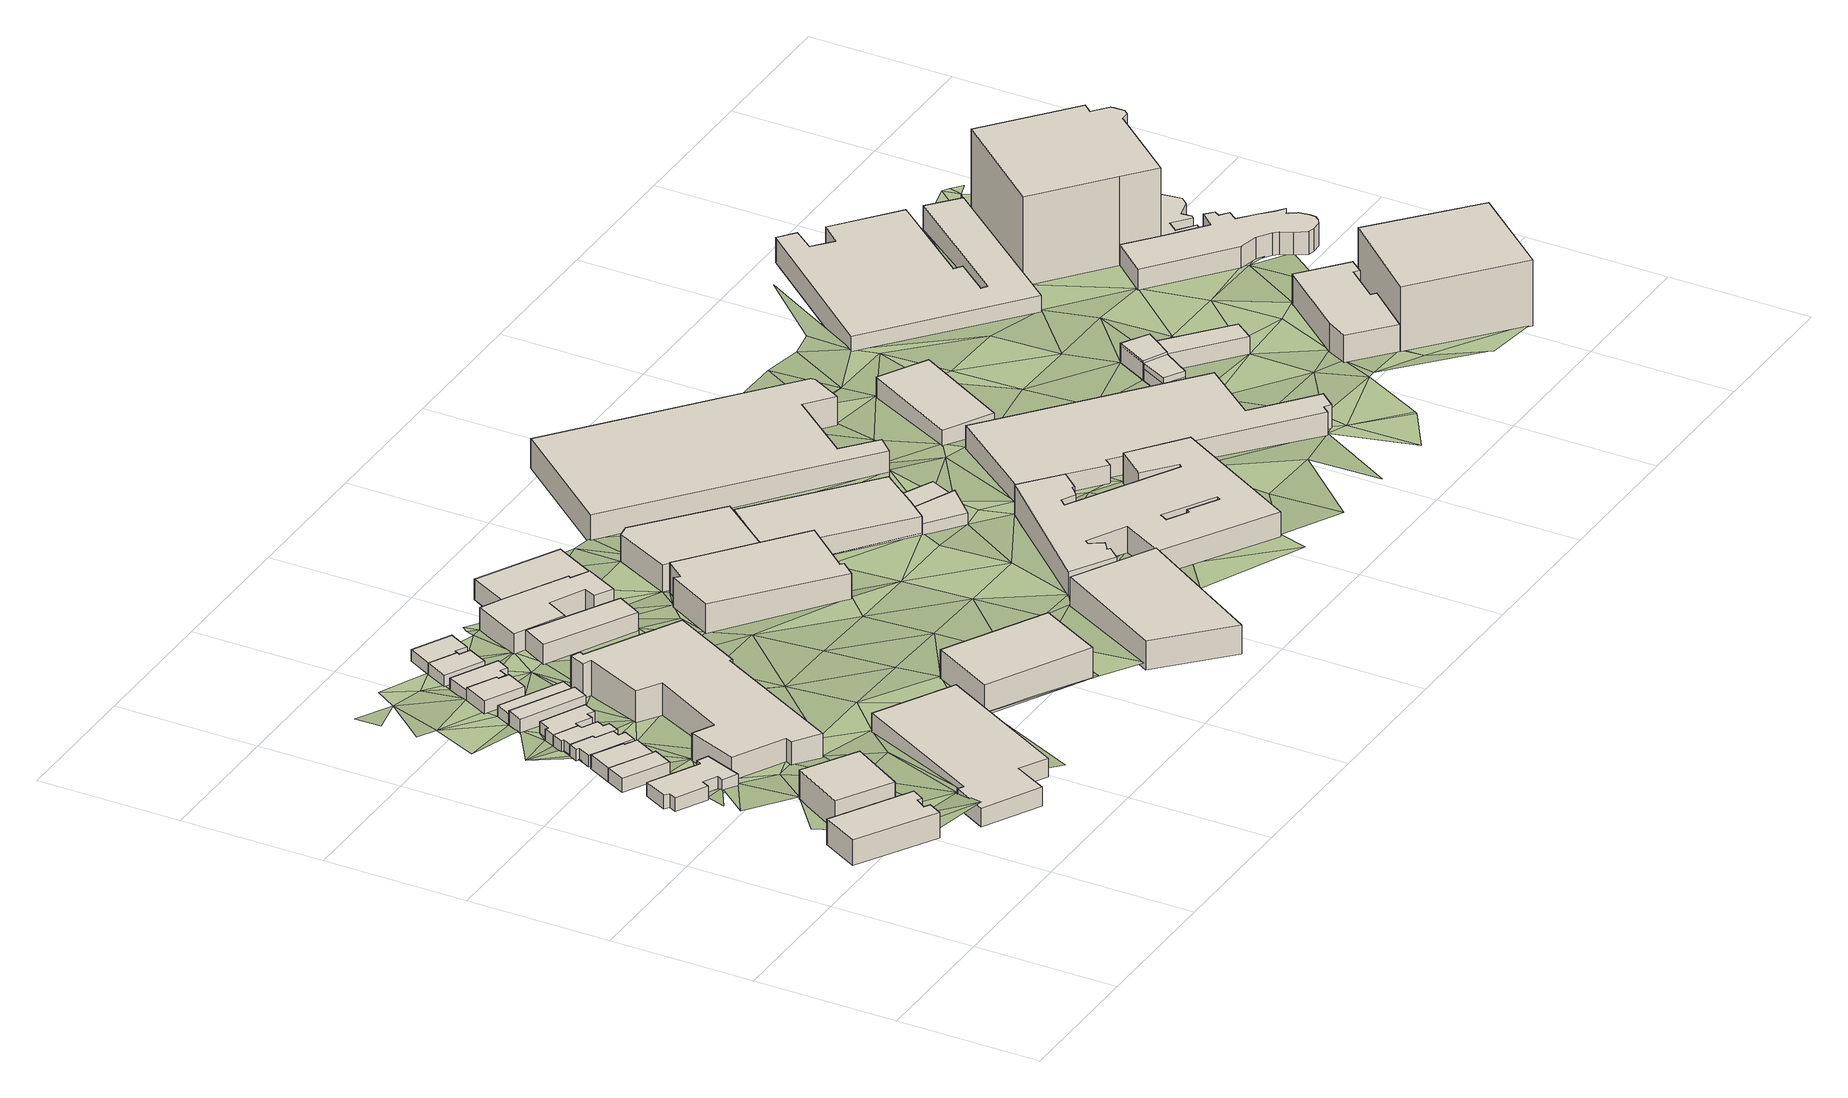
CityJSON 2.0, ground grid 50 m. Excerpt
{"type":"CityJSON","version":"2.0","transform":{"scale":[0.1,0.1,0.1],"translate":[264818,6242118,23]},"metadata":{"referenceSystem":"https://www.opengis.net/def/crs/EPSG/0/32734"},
"CityObjects":{
"building1":{"type":"Building","attributes":{"address":"Imagemakers 37 Hares Avenue Woodstock Cape Town","building":"office","building:levels":2,"building_height":6.9,"roof_height":49.51,"ground_height":42.61,"plus_code":"4FRW3F84+38J"},"geometry":[{"type":"Solid","lod":"1","boundaries":[[[[0,1,2,3]],[[1,4,5,2]],[[4,6,7,5]],[[6,8,9,7]],[[8,10,11,9]],[[10,12,13,11]],[[12,14,15,13]],[[14,0,3,15]],[[3,2,5,7,9,11,13,15]],[[14,12,10,8,6,4,1,0]]]]}]},
"building2":{"type":"Building","attributes":{"address":"28 Queens Park Road Salt River Cape Town","building":"manufacture","building:levels":3,"building_height":9.7,"roof_height":50.85,"ground_height":41.15,"plus_code":"4FRW3F84+593"},"geometry":[{"type":"Solid","lod":"1","boundaries":[[[[16,17,18,19]],[[17,20,21,18]],[[20,22,23,21]],[[22,16,19,23]],[[19,18,21,23]],[[22,20,17,16]]]]}]},
"building3":{"type":"Building","attributes":{"address":"27B Hares Avenue Salt River Cape Town","building":"commercial","building:levels":1,"building_height":4.1,"roof_height":42.78,"ground_height":38.68,"plus_code":"4FRW3F84+88M"},"geometry":[{"type":"Solid","lod":"1","boundaries":[[[[24,25,26,27]],[[25,28,29,26]],[[28,30,31,29]],[[30,32,33,31]],[[32,34,35,33]],[[34,36,37,35]],[[36,38,39,37]],[[38,40,41,39]],[[40,42,43,41]],[[42,44,45,43]],[[44,46,47,45]],[[46,24,27,47]],[[27,26,29,31,33,35,37,39,41,43,45,47]],[[46,44,42,40,38,36,34,32,30,28,25,24]]]]}]},
"building4":{"type":"Building","attributes":{"address":"27A Hares Avenue Salt River Cape Town","building":"house","building:levels":1,"building_height":4.1,"roof_height":41.53,"ground_height":37.43,"plus_code":"4FRW3F84+98V"},"geometry":[{"type":"Solid","lod":"1","boundaries":[[[[48,49,50,51]],[[49,52,53,50]],[[52,54,55,53]],[[54,56,57,55]],[[56,48,51,57]],[[51,50,53,55,57]],[[56,54,52,49,48]]]]}]},
"building5":{"type":"Building","attributes":{"address":"27 Hares Avenue Salt River Cape Town","building":"house","building:levels":1,"building_height":4.1,"roof_height":41.53,"ground_height":37.43,"plus_code":"4FRW3F84+C8G"},"geometry":[{"type":"Solid","lod":"1","boundaries":[[[[48,56,57,51]],[[56,58,59,57]],[[58,60,61,59]],[[60,62,63,61]],[[62,64,65,63]],[[64,48,51,65]],[[51,57,59,61,63,65]],[[64,62,60,58,56,48]]]]}]},
"building6":{"type":"Building","attributes":{"address":"25 Hares Avenue Salt River Cape Town","building":"house","building:levels":1,"building_height":4.1,"roof_height":40.55,"ground_height":36.45,"plus_code":"4FRW3F84+F92"},"geometry":[{"type":"Solid","lod":"1","boundaries":[[[[66,67,68,69]],[[67,70,71,68]],[[70,72,73,71]],[[72,74,75,73]],[[74,76,77,75]],[[76,78,79,77]],[[78,80,81,79]],[[80,82,83,81]],[[82,84,85,83]],[[84,86,87,85]],[[86,66,69,87]],[[69,68,71,73,75,77,79,81,83,85,87]],[[86,84,82,80,78,76,74,72,70,67,66]]]]}]},
"building7":{"type":"Building","attributes":{"address":"23 Hares Avenue Salt River Cape Town","building":"house","building:levels":1,"building_height":4.1,"roof_height":39.56,"ground_height":35.46,"plus_code":"4FRW3F84+F9V"},"geometry":[{"type":"Solid","lod":"1","boundaries":[[[[88,89,90,91]],[[89,92,93,90]],[[92,94,95,93]],[[94,96,97,95]],[[96,98,99,97]],[[98,100,101,99]],[[100,102,103,101]],[[102,104,105,103]],[[104,106,107,105]],[[106,108,109,107]],[[108,88,91,109]],[[91,90,93,95,97,99,101,103,105,107,109]],[[108,106,104,102,100,98,96,94,92,89,88]]]]}]},
"building8":{"type":"Building","attributes":{"address":"21 Hares Avenue Salt River Cape Town","building":"house","building:levels":1,"building_height":4.1,"roof_height":39.56,"ground_height":35.46,"plus_code":"4FRW3F84+G9H"},"geometry":[{"type":"Solid","lod":"1","boundaries":[[[[104,102,103,105]],[[102,110,111,103]],[[110,112,113,111]],[[112,114,115,113]],[[114,116,117,115]],[[116,118,119,117]],[[118,120,121,119]],[[120,122,123,121]],[[122,124,125,123]],[[124,104,105,125]],[[105,103,111,113,115,117,119,121,123,125]],[[124,122,120,118,116,114,112,110,102,104]]]]}]},
"building9":{"type":"Building","attributes":{"address":"21 Queens Park Road Salt River Cape Town","building":"manufacture","building:levels":1,"building_height":4.1,"roof_height":45.22,"ground_height":41.12,"plus_code":"4FRW3F84+4H2"},"geometry":[{"type":"Solid","lod":"1","boundaries":[[[[126,127,128,129]],[[127,130,131,128]],[[130,132,133,131]],[[132,134,135,133]],[[134,136,137,135]],[[136,138,139,137]],[[138,140,141,139]],[[140,126,129,141]],[[129,128,131,133,135,137,139,141]],[[140,138,136,134,132,130,127,126]]]]}]},
"building10":{"type":"Building","attributes":{"address":"19B Hares Avenue Salt River Cape Town","building":"house","building:levels":1,"building_height":4.1,"roof_height":39.56,"ground_height":35.46,"plus_code":"4FRW3F84+HC3"},"geometry":[{"type":"Solid","lod":"1","boundaries":[[[[142,143,144,145]],[[143,146,147,144]],[[146,148,149,147]],[[148,142,145,149]],[[145,144,147,149]],[[148,146,143,142]]]]}]},
"building11":{"type":"Building","attributes":{"address":"19A Hares Avenue Salt River Cape Town","building":"house","building:levels":1,"building_height":4.1,"roof_height":38.55,"ground_height":34.45,"plus_code":"4FRW3F84+HCG"},"geometry":[{"type":"Solid","lod":"1","boundaries":[[[[142,150,151,152]],[[150,153,154,151]],[[153,143,155,154]],[[143,142,152,155]],[[152,151,154,155]],[[143,153,150,142]]]]}]},
"building12":{"type":"Building","attributes":{"address":"Queens Park Studios 24 Queens Park Road Salt River Cape Town","building":"industrial","building:levels":3,"building_height":9.7,"roof_height":47.09,"ground_height":37.39,"plus_code":"4FRW3F84+9GC"},"geometry":[{"type":"Solid","lod":"1","boundaries":[[[[156,157,158,159]],[[157,160,161,158]],[[160,162,163,161]],[[162,164,165,163]],[[164,166,167,165]],[[166,168,169,167]],[[168,170,171,169]],[[170,172,173,171]],[[172,174,175,173]],[[174,176,177,175]],[[176,178,179,177]],[[178,180,181,179]],[[180,182,183,181]],[[182,184,185,183]],[[184,186,187,185]],[[186,156,159,187]],[[159,158,161,163,165,167,169,171,173,175,177,179,181,183,185,187]],[[186,184,182,180,178,176,174,172,170,168,166,164,162,160,157,156]]]]}]},
"building13":{"type":"Building","attributes":{"address":"19 Hares Avenue Salt River Cape Town","building":"house","building:levels":1,"building_height":4.1,"roof_height":38.55,"ground_height":34.45,"plus_code":"4FRW3F84+JCG"},"geometry":[{"type":"Solid","lod":"1","boundaries":[[[[188,189,190,191]],[[189,192,193,190]],[[192,194,195,193]],[[194,196,197,195]],[[196,198,199,197]],[[198,188,191,199]],[[191,190,193,195,197,199]],[[198,196,194,192,189,188]]]]}]},
"building14":{"type":"Building","attributes":{"address":"17 Hares Avenue Salt River Cape Town","building":"house","building:levels":1,"building_height":4.1,"roof_height":37.52,"ground_height":33.42,"plus_code":"4FRW3F84+MC9"},"geometry":[{"type":"Solid","lod":"1","boundaries":[[[[200,201,202,203]],[[201,204,205,202]],[[204,206,207,205]],[[206,208,209,207]],[[208,210,211,209]],[[210,212,213,211]],[[212,214,215,213]],[[214,200,203,215]],[[203,202,205,207,209,211,213,215]],[[214,212,210,208,206,204,201,200]]]]}]},
"building15":{"type":"Building","attributes":{"address":"15 Hares Avenue Salt River Cape Town","building":"house","building:levels":1,"building_height":4.1,"roof_height":37.04,"ground_height":32.94,"plus_code":"4FRW3F84+MFV"},"geometry":[{"type":"Solid","lod":"1","boundaries":[[[[216,217,218,219]],[[217,220,221,218]],[[220,222,223,221]],[[222,224,225,223]],[[224,226,227,225]],[[226,216,219,227]],[[219,218,221,223,225,227]],[[226,224,222,220,217,216]]]]}]},
"building16":{"type":"Building","attributes":{"address":"13 Hares Avenue Salt River Cape Town","building":"house","building:levels":1,"building_height":4.1,"roof_height":37.04,"ground_height":32.94,"plus_code":"4FRW3F84+PF9"},"geometry":[{"type":"Solid","lod":"1","boundaries":[[[[216,226,227,219]],[[226,228,229,227]],[[228,230,231,229]],[[230,232,233,231]],[[232,234,235,233]],[[234,216,219,235]],[[219,227,229,231,233,235]],[[234,232,230,228,226,216]]]]}]},
"building17":{"type":"Building","attributes":{"address":"Brickfield Park 16 Brickfield Road Salt River Cape Town","building":"industrial","building:levels":3,"building_height":9.7,"roof_height":48.16,"ground_height":38.46,"plus_code":"4FRW3F84+4Q7"},"geometry":[{"type":"Solid","lod":"1","boundaries":[[[[236,237,238,239]],[[237,240,241,238]],[[240,242,243,241]],[[242,236,239,243]],[[239,238,241,243]],[[242,240,237,236]]]]}]},
"building18":{"type":"Building","attributes":{"address":"Salt River","building":"industrial","building:levels":2,"building_height":6.9,"roof_height":40.35,"ground_height":33.45,"plus_code":"4FRW3F84+HJV"},"geometry":[{"type":"Solid","lod":"1","boundaries":[[[[244,245,246,247]],[[245,248,249,246]],[[248,250,251,249]],[[250,244,247,251]],[[247,246,249,251]],[[250,248,245,244]]]]}]},
"building19":{"type":"Building","attributes":{"address":"Salt River Cape Town","building":"industrial","building:levels":2,"building_height":6.9,"roof_height":40.35,"ground_height":33.45,"plus_code":"4FRW3F84+MJ4"},"geometry":[{"type":"Solid","lod":"1","boundaries":[[[[252,253,254,255]],[[253,256,257,254]],[[256,258,259,257]],[[258,260,261,259]],[[260,262,263,261]],[[262,264,265,263]],[[264,266,267,265]],[[266,268,269,267]],[[268,270,271,269]],[[270,272,273,271]],[[272,252,255,273]],[[255,254,257,259,261,263,265,267,269,271,273]],[[272,270,268,266,264,262,260,258,256,253,252]]]]}]},
"building20":{"type":"Building","attributes":{"address":"The Royal Queens Park Road Salt River Cape Town","building":"office","building:levels":2,"building_height":6.9,"roof_height":38.54,"ground_height":31.64,"plus_code":"4FRW3F84+MPF"},"geometry":[{"type":"Solid","lod":"1","boundaries":[[[[274,275,276,277]],[[275,278,279,276]],[[278,280,281,279]],[[280,282,283,281]],[[282,274,277,283]],[[277,276,279,281,283]],[[282,280,278,275,274]]]]}]},
"building21":{"type":"Building","attributes":{"address":"Kings Cross Corner 9 Queens Park Road Salt River Cape Town","building":"commercial","building:levels":3,"building_height":9.7,"roof_height":43.83,"ground_height":34.13,"plus_code":"4FRW3F84+FR8"},"geometry":[{"type":"Solid","lod":"1","boundaries":[[[[284,285,286,287]],[[285,288,289,286]],[[288,290,291,289]],[[290,292,293,291]],[[292,294,295,293]],[[294,296,297,295]],[[296,298,299,297]],[[298,284,287,299]],[[287,286,289,291,293,295,297,299]],[[298,296,294,292,290,288,285,284]]]]}]},
"building22":{"type":"Building","attributes":{"building":"parking","building:levels":3,"amenity":"parking","building_height":9.7,"roof_height":46.28,"ground_height":36.58,"plus_code":"4FRW3F84+2XW"},"geometry":[{"type":"Solid","lod":"1","boundaries":[[[[300,301,302,303]],[[301,304,305,302]],[[304,306,307,305]],[[306,300,303,307]],[[303,302,305,307]],[[306,304,301,300]]]]}]},
"building23":{"type":"Building","attributes":{"address":"7 Queens Park Road Salt River Cape Town","building":"commercial","building:levels":3,"building_height":9.7,"roof_height":41.77,"ground_height":32.07,"plus_code":"4FRW3F84+HV8"},"geometry":[{"type":"Solid","lod":"1","boundaries":[[[[308,309,310,311]],[[309,312,313,310]],[[312,314,315,313]],[[314,316,317,315]],[[316,308,311,317]],[[311,310,313,315,317]],[[316,314,312,309,308]]]]}]},
"building24":{"type":"Building","attributes":{"address":"Factory Road Salt River Cape Town","building":"industrial","building:levels":2,"building_height":6.9,"roof_height":40.21,"ground_height":33.31,"plus_code":"4FRW3F85+F23"},"geometry":[{"type":"Solid","lod":"1","boundaries":[[[[318,319,320,321]],[[319,322,323,320]],[[322,324,325,323]],[[324,326,327,325]],[[326,328,329,327]],[[328,318,321,329]],[[321,320,323,325,327,329]],[[328,326,324,322,319,318]]]]}]},
"building25":{"type":"Building","attributes":{"address":"Retza Brickfield Road Salt River Cape Town","building":"retail","building:levels":1,"amenity":"motorcycle_rental","building_height":4.1,"roof_height":37.48,"ground_height":33.38,"plus_code":"4FRW3F85+84V"},"geometry":[{"type":"Solid","lod":"1","boundaries":[[[[330,331,332,333]],[[331,334,335,332]],[[334,336,337,335]],[[336,338,339,337]],[[338,330,333,339]],[[333,332,335,337,339]],[[338,336,334,331,330]]]]}]},
"building26":{"type":"Building","attributes":{"address":"Brickworks 15 Brickfield Road Salt River Cape Town","building":"yes","building:levels":3,"building_height":9.7,"roof_height":43.95,"ground_height":34.25,"plus_code":"4FRW3F85+46V"},"geometry":[{"type":"Solid","lod":"1","boundaries":[[[[340,341,342,343]],[[341,344,345,342]],[[344,346,347,345]],[[346,348,349,347]],[[348,350,351,349]],[[350,352,353,351]],[[352,354,355,353]],[[354,356,357,355]],[[356,358,359,357]],[[358,360,361,359]],[[360,362,363,361]],[[362,364,365,363]],[[364,366,367,365]],[[366,368,369,367]],[[368,370,371,369]],[[370,372,373,371]],[[372,374,375,373]],[[374,376,377,375]],[[376,378,379,377]],[[378,380,381,379]],[[380,382,383,381]],[[382,340,343,383]],[[384,385,386,387]],[[385,388,389,386]],[[388,390,391,389]],[[390,392,393,391]],[[392,394,395,393]],[[394,384,387,395]],[[343,342,345,347,349,351,353,355,357,359,361,363,365,367,369,371,373,375,377,379,381,383],[387,386,389,391,393,395]],[[382,380,378,376,374,372,370,368,366,364,362,360,358,356,354,352,350,348,346,344,341,340],[394,392,390,388,385,384]]]]}]},
"building27":{"type":"Building","attributes":{"address":"Salt River Cape Town","building":"retail","building:levels":1,"building_height":4.1,"roof_height":36.66,"ground_height":32.56,"plus_code":"4FRW3F85+94W"},"geometry":[{"type":"Solid","lod":"1","boundaries":[[[[396,397,398,399]],[[397,400,401,398]],[[400,402,403,401]],[[402,396,399,403]],[[399,398,401,403]],[[402,400,397,396]]]]}]},
"building28":{"type":"Building","attributes":{"address":"Judge Clothing Factory - Rex Trueform Victoria Road Salt River Cape Town","building":"construction","building:levels":3,"building_height":9.7,"roof_height":39.44,"ground_height":29.74,"plus_code":"4FRW3F85+J3X"},"geometry":[{"type":"Solid","lod":"1","boundaries":[[[[404,405,406,407]],[[405,408,409,406]],[[408,410,411,409]],[[410,412,413,411]],[[412,414,415,413]],[[414,416,417,415]],[[416,418,419,417]],[[418,420,421,419]],[[420,404,407,421]],[[407,406,409,411,413,415,417,419,421]],[[420,418,416,414,412,410,408,405,404]]]]}]},
"building29":{"type":"Building","attributes":{"address":"Buco Hardware and Buildware 9 Brickfield Road Salt River Cape Town","building":"warehouse","building:levels":2,"building_height":6.9,"roof_height":39.47,"ground_height":32.57,"plus_code":"4FRW3F85+798"},"geometry":[{"type":"Solid","lod":"1","boundaries":[[[[422,423,424,425]],[[423,426,427,424]],[[426,428,429,427]],[[428,430,431,429]],[[430,432,433,431]],[[432,434,435,433]],[[434,436,437,435]],[[436,438,439,437]],[[438,440,441,439]],[[440,422,425,441]],[[425,424,427,429,431,433,435,437,439,441]],[[440,438,436,434,432,430,428,426,423,422]]]]}]},
"building30":{"type":"Building","attributes":{"address":"346 Victoria Road Salt River Cape Town","building":"retail","building:levels":2,"building_height":6.9,"roof_height":36.6,"ground_height":29.7,"plus_code":"4FRW3F85+F9G"},"geometry":[{"type":"Solid","lod":"1","boundaries":[[[[442,443,444,445]],[[443,446,447,444]],[[446,448,449,447]],[[448,442,445,449]],[[445,444,447,449]],[[448,446,443,442]]]]}]},
"building31":{"type":"Building","attributes":{"building":"yes","building:levels":1,"building_height":4.1,"roof_height":33.57,"ground_height":29.47,"plus_code":"4FRW3F85+7HG"},"geometry":[{"type":"Solid","lod":"1","boundaries":[[[[450,451,452,453]],[[451,454,455,452]],[[454,456,457,455]],[[456,450,453,457]],[[453,452,455,457]],[[456,454,451,450]]]]}]},
"building32":{"type":"Building","attributes":{"building":"yes","building:levels":2,"building_height":6.9,"roof_height":36.37,"ground_height":29.47,"plus_code":"4FRW3F85+8J7"},"geometry":[{"type":"Solid","lod":"1","boundaries":[[[[451,450,458,459]],[[450,460,461,458]],[[460,462,463,461]],[[462,464,465,463]],[[464,451,459,465]],[[459,458,461,463,465]],[[464,462,460,450,451]]]]}]},
"building33":{"type":"Building","attributes":{"building":"yes","building:levels":2,"building_height":6.9,"roof_height":35.67,"ground_height":28.77,"plus_code":"4FRW3F85+7MC"},"geometry":[{"type":"Solid","lod":"1","boundaries":[[[[466,467,468,469]],[[467,470,471,468]],[[470,472,473,471]],[[472,474,475,473]],[[474,476,477,475]],[[476,478,479,477]],[[478,480,481,479]],[[480,482,483,481]],[[482,466,469,483]],[[469,468,471,473,475,477,479,481,483]],[[482,480,478,476,474,472,470,467,466]]]]}]},
"building34":{"type":"Building","attributes":{"address":"348 Victoria Road Salt River Cape Town","building":"retail","building:levels":3,"building_height":9.7,"roof_height":39.19,"ground_height":29.49,"plus_code":"4FRW3F85+5R3"},"geometry":[{"type":"Solid","lod":"1","boundaries":[[[[484,485,486,487]],[[485,488,489,486]],[[488,490,491,489]],[[490,492,493,491]],[[492,494,495,493]],[[494,496,497,495]],[[496,498,499,497]],[[498,500,501,499]],[[500,484,487,501]],[[487,486,489,491,493,495,497,499,501]],[[500,498,496,494,492,490,488,485,484]]]]}]},
"building35":{"type":"Building","attributes":{"address":"Salt River Cape Town","building":"retail","building:levels":2,"building_height":6.9,"roof_height":32.71,"ground_height":25.81,"plus_code":"4FRW3F85+JJM"},"geometry":[{"type":"Solid","lod":"1","boundaries":[[[[502,503,504,505]],[[503,506,507,504]],[[506,508,509,507]],[[508,510,511,509]],[[510,512,513,511]],[[512,514,515,513]],[[514,516,517,515]],[[516,518,519,517]],[[518,520,521,519]],[[520,522,523,521]],[[522,524,525,523]],[[524,526,527,525]],[[526,528,529,527]],[[528,502,505,529]],[[505,504,507,509,511,513,515,517,519,521,523,525,527,529]],[[528,526,524,522,520,518,516,514,512,510,508,506,503,502]]]]}]},
"building36":{"type":"Building","attributes":{"address":"Industria House 350 Victoria Road Salt River Cape Town","building":"commercial","building:levels":8,"building_height":23.7,"roof_height":52.7,"ground_height":29,"plus_code":"4FRW3F85+4WF"},"geometry":[{"type":"Solid","lod":"1","boundaries":[[[[530,531,532,533]],[[531,534,535,532]],[[534,536,537,535]],[[536,530,533,537]],[[533,532,535,537]],[[536,534,531,530]]]]}]},
"building37":{"type":"Building","attributes":{"building":"yes","building:levels":2,"building_height":6.9,"roof_height":34.53,"ground_height":27.63,"plus_code":"4FRW3F85+8WW"},"geometry":[{"type":"Solid","lod":"1","boundaries":[[[[538,539,540,541]],[[539,542,543,540]],[[542,544,545,543]],[[544,546,547,545]],[[546,548,549,547]],[[548,550,551,549]],[[550,552,553,551]],[[552,554,555,553]],[[554,556,557,555]],[[556,558,559,557]],[[558,560,561,559]],[[560,562,563,561]],[[562,564,565,563]],[[564,566,567,565]],[[566,568,569,567]],[[568,570,571,569]],[[570,572,573,571]],[[572,574,575,573]],[[574,576,577,575]],[[576,578,579,577]],[[578,580,581,579]],[[580,582,583,581]],[[582,584,585,583]],[[584,586,587,585]],[[586,538,541,587]],[[541,540,543,545,547,549,551,553,555,557,559,561,563,565,567,569,571,573,575,577,579,581,583,585,587]],[[586,584,582,580,578,576,574,572,570,568,566,564,562,560,558,556,554,552,550,548,546,544,542,539,538]]]]}]},
"building38":{"type":"Building","attributes":{"address":"Durham Square Apartment Complex 32 Durham Avenue Salt River Cape Town","building":"apartments","building:levels":11,"building:flats":"139","building_height":32.1,"roof_height":58.92,"ground_height":26.82,"plus_code":"4FRW3F85+GVM"},"geometry":[{"type":"Solid","lod":"1","boundaries":[[[[588,589,590,591]],[[589,592,593,590]],[[592,594,595,593]],[[594,596,597,595]],[[596,598,599,597]],[[598,600,601,599]],[[600,602,603,601]],[[602,604,605,603]],[[604,606,607,605]],[[606,608,609,607]],[[608,588,591,609]],[[591,590,593,595,597,599,601,603,605,607,609]],[[608,606,604,602,600,598,596,594,592,589,588]]]]}]},
"building39":{"type":"Building","attributes":{"building":"yes","building:levels":1,"building_height":4.1,"roof_height":29.69,"ground_height":25.59,"plus_code":"4FRW3F85+FX8"},"geometry":[{"type":"Solid","lod":"1","boundaries":[[[[610,611,612,613]],[[611,614,615,612]],[[614,616,617,615]],[[616,618,619,617]],[[618,620,621,619]],[[620,622,623,621]],[[622,624,625,623]],[[624,626,627,625]],[[626,628,629,627]],[[628,630,631,629]],[[630,632,633,631]],[[632,634,635,633]],[[634,636,637,635]],[[636,638,639,637]],[[638,640,641,639]],[[640,642,643,641]],[[642,610,613,643]],[[613,612,615,617,619,621,623,625,627,629,631,633,635,637,639,641,643]],[[642,640,638,636,634,632,630,628,626,624,622,620,618,616,614,611,610]]]]}]},
"terrain1":{"type":"TINRelief","geometry":[{"type":"CompositeSurface","lod":"1","boundaries":[[[1,644,22]],[[22,645,646]],[[647,648,649]],[[649,650,647]],[[648,651,652]],[[644,653,22]],[[652,649,648]],[[644,649,654]],[[655,656,657]],[[653,644,654]],[[658,659,645]],[[649,652,660]],[[659,658,656]],[[656,661,657]],[[649,660,654]],[[662,661,656]],[[654,663,653]],[[46,664,665]],[[666,658,645]],[[663,654,660]],[[663,666,645]],[[666,667,658]],[[667,42,658]],[[44,664,46]],[[668,669,670]],[[671,62,670]],[[70,672,669]],[[664,44,673]],[[42,667,673]],[[667,666,674]],[[42,673,44]],[[675,676,660]],[[672,70,677]],[[673,54,664]],[[663,678,666]],[[660,676,663]],[[672,677,104]],[[58,56,54]],[[70,67,679]],[[670,62,680]],[[679,677,70]],[[666,678,674]],[[58,54,673]],[[104,124,672]],[[60,58,62]],[[678,663,681]],[[58,680,62]],[[672,124,682]],[[58,673,683]],[[684,685,143]],[[686,687,688]],[[663,676,681]],[[58,683,680]],[[683,673,689]],[[685,682,143]],[[683,690,680]],[[690,688,691]],[[686,688,692]],[[122,120,124]],[[690,692,688]],[[124,120,682]],[[690,683,692]],[[676,675,693]],[[694,695,684]],[[98,102,100]],[[694,696,697]],[[110,102,112]],[[684,143,153]],[[698,98,699]],[[98,112,102]],[[692,683,700]],[[683,689,701]],[[153,702,684]],[[698,692,700]],[[681,676,693]],[[116,98,698]],[[120,703,682]],[[112,98,116]],[[112,116,114]],[[704,694,684]],[[684,702,704]],[[693,705,681]],[[116,698,700]],[[701,700,683]],[[120,118,703]],[[706,707,708]],[[700,703,116]],[[702,153,709]],[[118,116,703]],[[705,710,681]],[[694,704,711]],[[712,694,711]],[[703,700,713]],[[153,714,709]],[[715,705,693]],[[711,704,214]],[[716,703,717]],[[713,717,703]],[[711,214,718]],[[712,711,719]],[[708,140,706]],[[720,716,717]],[[721,194,722]],[[716,720,714]],[[719,711,718]],[[723,722,724]],[[715,725,705]],[[722,194,724]],[[725,710,705]],[[718,214,220]],[[709,714,726]],[[194,709,726]],[[693,140,715]],[[727,724,194]],[[728,724,727]],[[726,714,720]],[[220,214,729]],[[726,720,730]],[[194,726,727]],[[726,729,727]],[[731,140,708]],[[725,732,710]],[[730,733,726]],[[734,735,730]],[[226,224,222]],[[220,729,736]],[[736,729,726]],[[230,228,226]],[[732,725,737]],[[715,140,738]],[[222,230,226]],[[220,736,222]],[[738,140,731]],[[733,730,735]],[[725,715,739]],[[726,733,736]],[[731,708,740]],[[230,222,736]],[[156,732,737]],[[156,735,734]],[[715,738,739]],[[741,736,733]],[[230,736,742]],[[232,230,742]],[[725,743,737]],[[739,744,725]],[[740,708,745]],[[736,741,746]],[[733,735,747]],[[736,256,742]],[[737,743,156]],[[744,743,725]],[[256,748,742]],[[735,156,747]],[[256,749,748]],[[741,250,746]],[[739,738,750]],[[749,256,751]],[[752,747,156]],[[751,256,253]],[[156,743,752]],[[750,744,739]],[[753,746,754]],[[755,750,738]],[[755,738,236]],[[740,745,236]],[[746,250,754]],[[282,751,253]],[[752,756,747]],[[745,757,236]],[[754,758,753]],[[747,756,250]],[[744,759,743]],[[754,250,760]],[[744,750,759]],[[752,761,756]],[[756,761,250]],[[250,761,760]],[[752,743,762]],[[755,236,763]],[[764,760,765]],[[743,759,762]],[[766,764,767]],[[750,755,768]],[[761,316,760]],[[760,316,765]],[[757,769,236]],[[292,761,770]],[[764,771,767]],[[764,765,771]],[[316,771,765]],[[750,768,759]],[[316,761,292]],[[768,755,763]],[[763,236,769]],[[771,316,314]],[[772,762,759]],[[316,292,773]],[[759,768,772]],[[771,314,774]],[[762,772,775]],[[768,763,776]],[[763,769,776]],[[773,292,328]],[[777,775,778]],[[292,779,328]],[[780,781,774]],[[774,314,780]],[[778,775,772]],[[314,312,780]],[[782,776,769]],[[778,779,777]],[[768,783,772]],[[783,768,776]],[[780,312,784]],[[785,306,786]],[[769,306,782]],[[326,773,328]],[[787,784,312]],[[778,772,788]],[[783,789,772]],[[328,779,788]],[[773,326,790]],[[312,790,787]],[[782,306,791]],[[306,785,792]],[[779,778,788]],[[791,306,792]],[[793,791,794]],[[789,788,772]],[[785,795,792]],[[794,796,797]],[[326,787,790]],[[783,776,798]],[[792,799,791]],[[794,791,799]],[[796,794,799]],[[783,800,789]],[[785,801,795]],[[802,787,326]],[[789,800,788]],[[803,792,795]],[[784,787,804]],[[800,783,798]],[[802,326,805]],[[801,803,795]],[[806,807,808]],[[807,806,809]],[[810,811,812]],[[787,802,804]],[[813,800,798]],[[808,807,814]],[[815,800,813]],[[816,810,817]],[[818,810,812]],[[807,819,814]],[[813,798,820]],[[396,821,805]],[[813,820,815]],[[805,804,802]],[[821,396,402]],[[402,822,815]],[[817,810,818]],[[820,798,823]],[[812,824,818]],[[825,823,817]],[[805,821,804]],[[820,823,825]],[[817,818,825]],[[804,821,402]],[[820,826,815]],[[815,826,402]],[[803,827,828]],[[829,820,825]],[[825,818,830]],[[824,368,818]],[[826,804,402]],[[803,828,362]],[[825,830,829]],[[804,826,831]],[[829,830,832]],[[826,820,833]],[[834,831,835]],[[830,362,832]],[[836,831,826]],[[837,834,835]],[[838,828,827]],[[835,831,836]],[[833,836,826]],[[839,404,840]],[[362,828,838]],[[835,841,837]],[[836,833,842]],[[832,362,843]],[[836,844,835]],[[844,841,835]],[[362,838,843]],[[843,838,845]],[[842,833,846]],[[847,841,844]],[[848,840,847]],[[839,840,849]],[[844,848,847]],[[846,833,440]],[[840,848,849]],[[850,842,846]],[[851,852,843]],[[446,842,850]],[[843,853,854]],[[853,843,852]],[[855,856,857]],[[856,853,852]],[[851,858,852]],[[859,848,844]],[[440,855,857]],[[849,848,860]],[[844,446,859]],[[861,846,440]],[[850,862,446]],[[863,852,858]],[[861,451,846]],[[846,464,850]],[[848,864,860]],[[864,848,859]],[[861,440,865]],[[859,446,862]],[[852,866,856]],[[861,865,867]],[[464,846,451]],[[857,856,868]],[[852,863,866]],[[850,869,862]],[[440,857,868]],[[867,865,450]],[[869,850,464]],[[864,870,860]],[[865,440,474]],[[862,871,859]],[[868,856,866]],[[871,864,859]],[[871,862,869]],[[865,474,450]],[[440,868,474]],[[868,866,872]],[[873,870,864]],[[872,866,874]],[[875,869,464]],[[460,876,462]],[[871,877,864]],[[875,464,462]],[[868,878,474]],[[872,878,868]],[[871,869,877]],[[876,460,476]],[[879,872,874]],[[875,462,876]],[[879,874,880]],[[874,881,880]],[[877,869,875]],[[476,474,882]],[[882,474,878]],[[879,880,883]],[[881,884,880]],[[476,885,876]],[[879,883,886]],[[876,887,875]],[[888,883,880]],[[880,884,888]],[[885,476,882]],[[889,890,891]],[[877,875,887]],[[882,878,892]],[[876,885,887]],[[877,887,893]],[[531,886,883]],[[894,895,891]],[[885,882,892]],[[896,886,897]],[[898,897,886]],[[890,899,891]],[[898,886,531]],[[893,887,900]],[[894,901,895]],[[902,877,893]],[[894,891,903]],[[885,904,887]],[[885,892,905]],[[484,906,892]],[[898,531,484]],[[906,905,892]],[[885,905,904]],[[903,901,894]],[[903,891,899]],[[606,902,893]],[[906,907,905]],[[904,905,908]],[[899,901,903]],[[905,909,908]],[[899,902,910]],[[606,911,902]],[[902,911,910]],[[606,912,911]],[[911,913,910]],[[914,913,911]]]}]}
},
"vertices":[
[351,397,173],[78,554,173],[78,554,265],[351,397,265],[6,425,173],[6,425,265],[277,268,173],[277,268,265],[303,314,173],[303,314,265],[284,326,173],[284,326,265],[308,363,173],[308,363,265],[324,353,173],[324,353,265],
[351,463,173],[461,645,173],[461,645,278],[351,463,278],[275,756,173],[275,756,278],[165,574,173],[165,574,278],
[104,1196,148],[61,1114,148],[61,1114,198],[104,1196,198],[77,1102,148],[77,1102,198],[64,1076,148],[64,1076,198],[173,1019,148],[173,1019,198],[187,1046,148],[187,1046,198],[237,1021,148],[237,1021,198],[227,999,148],[227,999,198],[279,972,148],[279,972,198],[329,1104,148],[329,1104,198],[290,1122,148],[290,1122,198],[279,1104,148],[279,1104,198],
[141,1351,135],[106,1283,135],[106,1283,185],[141,1351,185],[261,1201,135],[261,1201,185],[298,1270,135],[298,1270,185],[288,1274,135],[288,1274,185],
[330,1352,135],[330,1352,185],[289,1373,135],[289,1373,185],[292,1378,135],[292,1378,185],[185,1435,135],[185,1435,185],
[299,1490,134],[230,1524,134],[230,1524,175],[299,1490,175],[221,1529,134],[221,1529,175],[204,1497,134],[204,1497,175],[215,1492,134],[215,1492,175],[192,1446,134],[192,1446,175],[345,1370,134],[345,1370,175],[367,1413,134],[367,1413,175],[343,1424,134],[343,1424,175],[356,1450,134],[356,1450,175],[295,1480,134],[295,1480,175],
[230,1524,125],[299,1490,125],[299,1490,166],[230,1524,166],[383,1449,125],[383,1449,166],[402,1488,125],[402,1488,166],[382,1498,125],[382,1498,166],[395,1525,125],[395,1525,166],[341,1552,125],[341,1552,166],[346,1566,125],[346,1566,166],[261,1608,125],[261,1608,166],[240,1569,125],[240,1569,166],[250,1565,125],[250,1565,166],
[352,1578,125],[352,1578,166],[407,1551,125],[407,1551,166],[418,1573,125],[418,1573,166],[444,1561,125],[444,1561,166],[466,1606,125],[466,1606,166],[310,1682,125],[310,1682,166],[289,1640,125],[289,1640,166],[279,1645,125],[279,1645,166],
[757,763,155],[508,308,155],[508,308,222],[757,763,222],[488,319,155],[488,319,222],[421,199,155],[421,199,222],[620,94,155],[620,94,222],[683,211,155],[683,211,222],[779,158,155],[779,158,222],[1029,615,155],[1029,615,222],
[542,1684,115],[322,1795,115],[322,1795,166],[542,1684,166],[294,1740,115],[294,1740,166],[514,1631,115],[514,1631,166],
[570,1739,115],[570,1739,155],[542,1684,155],[349,1849,115],[349,1849,155],[322,1795,155],
[939,1522,116],[616,1694,116],[616,1694,241],[939,1522,241],[623,1709,116],[623,1709,241],[590,1723,116],[590,1723,241],[566,1667,116],[566,1667,241],[594,1655,116],[594,1655,241],[500,1448,116],[500,1448,241],[580,1399,116],[580,1399,241],[438,1141,116],[438,1141,241],[364,1179,116],[364,1179,241],[295,1003,116],[295,1003,241],[474,909,116],[474,909,241],[462,886,116],[462,886,241],[552,823,116],[552,823,241],[797,1281,116],[797,1281,241],[806,1275,116],[806,1275,241],
[396,1983,109],[352,1898,109],[352,1898,155],[396,1983,155],[488,1829,109],[488,1829,155],[527,1905,109],[527,1905,155],[492,1923,109],[492,1923,155],[496,1932,109],[496,1932,155],
[396,1983,104],[496,1932,104],[496,1932,145],[396,1983,145],[499,1937,104],[499,1937,145],[534,1919,104],[534,1919,145],[549,1948,104],[549,1948,145],[574,1935,104],[574,1935,145],[598,1981,104],[598,1981,145],[437,2063,104],[437,2063,145],
[491,2168,99],[450,2090,99],[450,2090,140],[491,2168,140],[584,2021,99],[584,2021,140],[619,2090,99],[619,2090,140],[582,2108,99],[582,2108,140],[587,2119,99],[587,2119,140],
[592,2128,99],[592,2128,140],[632,2108,99],[632,2108,140],[670,2182,99],[670,2182,140],[535,2251,99],[535,2251,140],
[1495,544,142],[1145,732,142],[1145,732,252],[1495,544,252],[1026,513,142],[1026,513,252],[1377,325,142],[1377,325,252],
[754,1970,98],[705,1881,98],[705,1881,174],[754,1970,174],[1011,1714,98],[1011,1714,174],[1060,1803,98],[1060,1803,174],
[1100,2005,94],[894,2115,94],[894,2115,174],[1100,2005,174],[805,2158,94],[805,2158,174],[716,1991,94],[716,1991,174],[889,1905,94],[889,1905,174],[931,1983,94],[931,1983,174],[1053,1923,94],[1053,1923,174],[1035,1881,94],[1035,1881,174],[1098,1848,94],[1098,1848,174],[1157,1963,94],[1157,1963,174],[1093,1996,94],[1093,1996,174],
[894,2115,82],[1100,2005,82],[1100,2005,155],[894,2115,155],[1174,1964,82],[1174,1964,155],[1255,2118,82],[1255,2118,155],[973,2266,82],[973,2266,155],
[1475,1220,100],[1517,1269,100],[1517,1269,208],[1475,1220,208],[1507,1279,100],[1507,1279,208],[1647,1443,100],[1647,1443,208],[1269,1743,100],[1269,1743,208],[1212,1675,100],[1212,1675,208],[1195,1692,100],[1195,1692,208],[1104,1529,100],[1104,1529,208],
[1740,600,129],[1516,216,129],[1516,216,233],[1740,600,233],[1739,0,129],[1739,0,233],[2017,449,129],[2017,449,233],
[1528,1566,91],[1678,1755,91],[1678,1755,188],[1528,1566,188],[1414,1976,91],[1414,1976,188],[1372,1970,91],[1372,1970,188],[1272,1772,91],[1272,1772,188],
[1928,1218,95],[1991,1294,95],[1991,1294,172],[1928,1218,172],[2050,1372,95],[2050,1372,172],[2087,1420,95],[2087,1420,172],[1689,1747,95],[1689,1747,172],[1528,1554,95],[1528,1554,172],
[2139,1229,103],[1991,1294,103],[1991,1294,145],[2139,1229,145],[1928,1218,103],[1928,1218,145],[2052,1125,103],[2052,1125,145],[2151,1224,103],[2151,1224,145],
[2174,1027,102],[1797,638,102],[1797,638,210],[2174,1027,210],[1944,547,102],[1944,547,210],[1981,589,102],[1981,589,210],[1973,597,102],[1973,597,210],[2003,619,102],[2003,619,210],[1974,665,102],[1974,665,210],[1984,677,102],[1984,677,210],[2119,604,102],[2119,604,210],[2037,452,102],[2037,452,210],[2419,230,102],[2419,230,210],[2677,683,102],[2677,683,210],[2497,823,102],[2497,823,210],[2414,723,102],[2414,723,210],[2518,637,102],[2518,637,210],[2509,627,102],[2509,627,210],[2139,836,102],[2139,836,210],[2160,857,102],[2160,857,210],[2209,832,102],[2209,832,210],[2242,863,102],[2242,863,210],[2250,859,102],[2250,859,210],[2303,920,102],[2303,920,210],[2404,444,102],[2397,431,102],[2397,431,210],[2404,444,210],[2293,491,102],[2293,491,210],[2285,478,102],[2285,478,210],[2212,519,102],[2212,519,210],[2227,545,102],[2227,545,210],
[2050,1372,96],[1991,1294,96],[1991,1294,137],[2050,1372,137],[2139,1229,96],[2139,1229,137],[2177,1314,96],[2177,1314,137],
[1774,2501,58],[1462,2126,58],[1462,2126,164],[1774,2501,164],[2232,1496,58],[2232,1496,164],[2282,1549,58],[2282,1549,164],[2169,1644,58],[2169,1644,164],[2346,1863,58],[2346,1863,164],[2441,1790,58],[2441,1790,164],[2498,1898,58],[2498,1898,164],[2496,1913,58],[2496,1913,164],
[2475,1360,73],[2239,1060,73],[2239,1060,165],[2475,1360,165],[2480,859,73],[2480,859,165],[2500,884,73],[2500,884,165],[3073,419,73],[3073,419,165],[3093,444,73],[3093,444,165],[3117,429,73],[3117,429,165],[3162,482,73],[3162,482,165],[2961,646,73],[2961,646,165],[3113,836,73],[3113,836,165],
[2458,1433,58],[2624,1341,58],[2624,1341,136],[2458,1433,136],[2807,1668,58],[2807,1668,136],[2641,1761,58],[2641,1761,136],
[3196,1045,65],[3116,1085,65],[3116,1085,106],[3196,1045,106],[3065,989,65],[3065,989,106],[3133,948,65],[3133,948,106],
[3196,1045,134],[3116,1085,134],[3246,1115,65],[3246,1115,134],[3266,1144,65],[3266,1144,134],[3175,1197,65],[3175,1197,134],
[3116,1085,64],[3065,989,64],[3065,989,127],[3116,1085,127],[3133,948,64],[3133,948,127],[3196,1045,64],[3196,1045,127],[3407,871,64],[3407,871,127],[3457,937,64],[3457,937,127],[3246,1115,64],[3246,1115,127],[3266,1144,64],[3266,1144,127],[3175,1197,64],[3175,1197,127],
[3897,775,53],[3746,904,53],[3746,904,162],[3897,775,162],[3542,666,53],[3542,666,162],[3500,592,53],[3500,592,162],[3638,472,53],[3638,472,162],[3769,622,53],[3769,622,162],[3752,636,53],[3752,636,162],[3844,745,53],[3844,745,162],[3861,730,53],[3861,730,162],
[3361,1573,6],[3758,2059,6],[3758,2059,97],[3361,1573,97],[3658,2145,6],[3658,2145,97],[3332,1744,6],[3332,1744,97],[3311,1758,6],[3311,1758,97],[3400,1868,6],[3400,1868,97],[3373,1887,6],[3373,1887,97],[3612,2181,6],[3612,2181,97],[3405,2350,6],[3405,2350,97],[3345,2282,6],[3345,2282,97],[3279,2339,6],[3279,2339,97],[3334,2410,6],[3334,2410,97],[3278,2455,6],[3278,2455,97],[2872,1973,6],[2872,1973,97],
[4208,468,60],[3887,750,60],[3887,750,297],[4208,468,297],[3641,469,60],[3641,469,297],[3973,187,60],[3973,187,297],
[3715,1490,34],[3611,1372,34],[3611,1372,115],[3715,1490,115],[3881,1155,34],[3881,1155,115],[3949,1141,34],[3949,1141,115],[3998,1111,34],[3998,1111,115],[4012,1094,34],[4012,1094,115],[4031,1054,34],[4031,1054,115],[4057,1015,34],[4057,1015,115],[4078,1009,34],[4078,1009,115],[4116,1011,34],[4116,1011,115],[4134,1023,34],[4134,1023,115],[4146,1039,34],[4146,1039,115],[4148,1061,34],[4148,1061,115],[4142,1097,34],[4142,1097,115],[4121,1127,34],[4121,1127,115],[4146,1142,34],[4146,1142,115],[4114,1165,34],[4114,1165,115],[4077,1202,34],[4077,1202,115],[4018,1251,34],[4018,1251,115],[4043,1283,34],[4043,1283,115],[4012,1305,34],[4012,1305,115],[4024,1324,34],[4024,1324,115],[3995,1350,34],[3995,1350,115],[3951,1299,34],[3951,1299,115],[3820,1403,34],[3820,1403,115],
[3715,1490,16],[3820,1403,16],[3820,1403,359],[3715,1490,359],[4022,1645,16],[4022,1645,359],[4052,1645,16],[4052,1645,359],[4068,1663,16],[4068,1663,359],[4066,1701,16],[4066,1701,359],[4065,1711,16],[4065,1711,359],[4012,1755,16],[4012,1755,359],[4038,1785,16],[4038,1785,359],[3747,2026,16],[3747,2026,359],[3469,1694,16],[3469,1694,359],
[3995,1350,26],[3983,1357,26],[3983,1357,67],[3995,1350,67],[4000,1374,26],[4000,1374,67],[3940,1418,26],[3940,1418,67],[3969,1453,26],[3969,1453,67],[4029,1402,26],[4029,1402,67],[4039,1413,26],[4039,1413,67],[4035,1448,26],[4035,1448,67],[4093,1461,26],[4093,1461,67],[4117,1488,26],[4117,1488,67],[4091,1701,26],[4091,1701,67],[4066,1701,26],[4066,1701,67],[4068,1663,26],[4068,1663,67],[4052,1645,26],[4052,1645,67],[4022,1645,26],[4022,1645,67],[3820,1403,26],[3820,1403,67],[3951,1299,26],[3951,1299,67],
[351,397,209],[275,756,181],[135,640,173],[284,326,209],[303,314,209],[324,353,209],[308,363,209],[277,268,209],[421,199,244],[351,463,209],[386,390,209],[136,945,168],[227,999,168],[173,1019,157],[279,972,164],[135,885,168],[488,319,209],[187,1046,157],[237,1021,157],[461,645,181],[261,1201,148],[104,1196,157],[386,885,164],[295,1003,164],[215,1492,144],[204,1497,144],[192,1446,144],[185,1435,144],[135,1635,133],[364,1179,148],[474,909,164],[508,308,209],[636,640,180],[240,1569,134],[462,886,164],[250,1565,134],[345,1370,135],[552,823,160],[294,1740,125],[386,1385,135],[176,1968,123],[104,1808,123],[299,1490,135],[295,1480,135],[356,1450,135],[438,1141,148],[367,1413,135],[343,1424,135],[383,1449,135],[757,763,160],[268,2170,104],[132,2014,111],[133,2231,111],[135,2140,111],[402,1488,135],[382,1498,135],[500,1448,135],[580,1399,132],[352,1898,115],[514,1631,120],[396,1983,115],[636,885,160],[779,158,188],[818,121,188],[1015,495,165],[488,1829,115],[797,1281,128],[386,2140,104],[318,2247,104],[594,1655,120],[570,1739,120],[887,885,156],[542,1684,120],[566,1667,120],[450,2090,104],[491,2168,104],[590,1723,120],[492,1923,115],[496,1932,115],[499,1937,115],[534,1919,109],[887,1135,141],[636,1885,109],[574,1935,109],[549,1948,109],[598,1981,109],[623,1709,120],[1026,513,155],[806,1275,128],[705,1881,109],[616,1694,120],[887,1635,116],[716,1991,109],[887,1385,128],[1145,732,155],[1138,885,147],[1377,325,151],[754,1970,109],[761,2154,99],[1138,1385,120],[1138,1135,134],[1385,307,151],[889,1905,105],[1011,1714,116],[779,2188,94],[793,2208,94],[1388,885,136],[887,2140,94],[1104,1529,108],[931,1983,105],[1035,1881,98],[1388,640,142],[1138,1635,108],[1516,216,155],[1053,1923,98],[1388,1135,124],[1098,1848,98],[1195,1692,108],[1475,1220,124],[1639,640,134],[1157,1963,98],[1138,1885,98],[1093,1996,98],[1100,2005,98],[1639,885,126],[1740,600,134],[1212,1675,108],[1174,1964,98],[1639,1135,117],[1528,1566,95],[1255,2118,86],[1517,1269,106],[1797,638,129],[1507,1279,111],[1639,1385,106],[1647,1443,106],[1388,2140,80],[1297,2179,80],[1944,547,129],[1890,885,121],[1462,2126,80],[2009,291,136],[1890,130,146],[1639,1885,84],[1928,1218,112],[1890,1135,112],[1678,1755,95],[1981,589,129],[2037,452,129],[1973,597,129],[2003,619,129],[2141,390,129],[1984,677,129],[1974,665,129],[2174,1027,104],[2119,604,122],[2052,1125,104],[2391,130,128],[1890,1635,92],[2419,230,128],[2232,1496,96],[2087,1420,96],[2212,519,122],[2293,491,120],[2227,545,122],[2285,478,120],[2209,832,114],[2160,857,114],[2139,836,114],[2141,1135,104],[2404,444,120],[2151,1224,104],[2242,863,114],[2250,859,114],[2414,723,112],[2397,431,120],[2239,1060,104],[2141,1385,96],[2139,1229,104],[2303,920,106],[2509,627,112],[2391,885,106],[2391,1385,87],[2642,130,117],[2642,390,109],[2480,859,106],[2497,823,106],[2282,1549,78],[2500,884,106],[2475,1360,87],[2169,1644,86],[2391,1635,78],[2458,1433,87],[2346,1863,67],[2892,390,99],[2391,2140,55],[2496,1913,67],[2441,1790,67],[2624,1341,76],[3073,419,87],[2641,1761,67],[2892,130,104],[2892,1135,75],[2498,1898,67],[2642,1885,59],[2642,2140,48],[2892,1385,65],[3143,130,90],[3143,390,87],[3117,429,87],[3093,444,87],[2961,646,93],[3162,482,87],[3143,640,82],[3313,237,84],[2892,1885,49],[2795,2123,39],[3065,989,73],[2892,1635,58],[3317,244,84],[2872,1973,49],[3143,885,73],[3441,472,78],[3133,948,73],[3394,640,71],[3143,1385,58],[2892,2140,39],[3143,1635,51],[3500,592,71],[3143,2390,16],[3472,473,78],[3394,1385,52],[3394,1135,58],[3361,1573,45],[3542,666,65],[3638,472,71],[3645,390,71],[3750,225,76],[3645,885,59],[3641,469,71],[3771,213,70],[3645,1135,53],[3769,622,65],[3611,1372,47],[3973,187,70],[3311,1758,45],[3332,1744,45],[3400,1868,36],[3746,904,59],[3469,1694,45],[3394,1885,36],[3373,1887,36],[3752,636,65],[3844,745,60],[3861,730,60],[3658,2145,16],[3715,1490,47],[3612,2181,16],[3758,2059,16],[3645,2140,16],[3881,1155,46],[3895,1135,46],[3895,885,53],[4031,1054,41],[3949,1141,46],[3998,1111,46],[3882,2201,14],[3895,2140,14],[4038,1785,18],[3905,2186,14],[3942,2155,14]
]}
